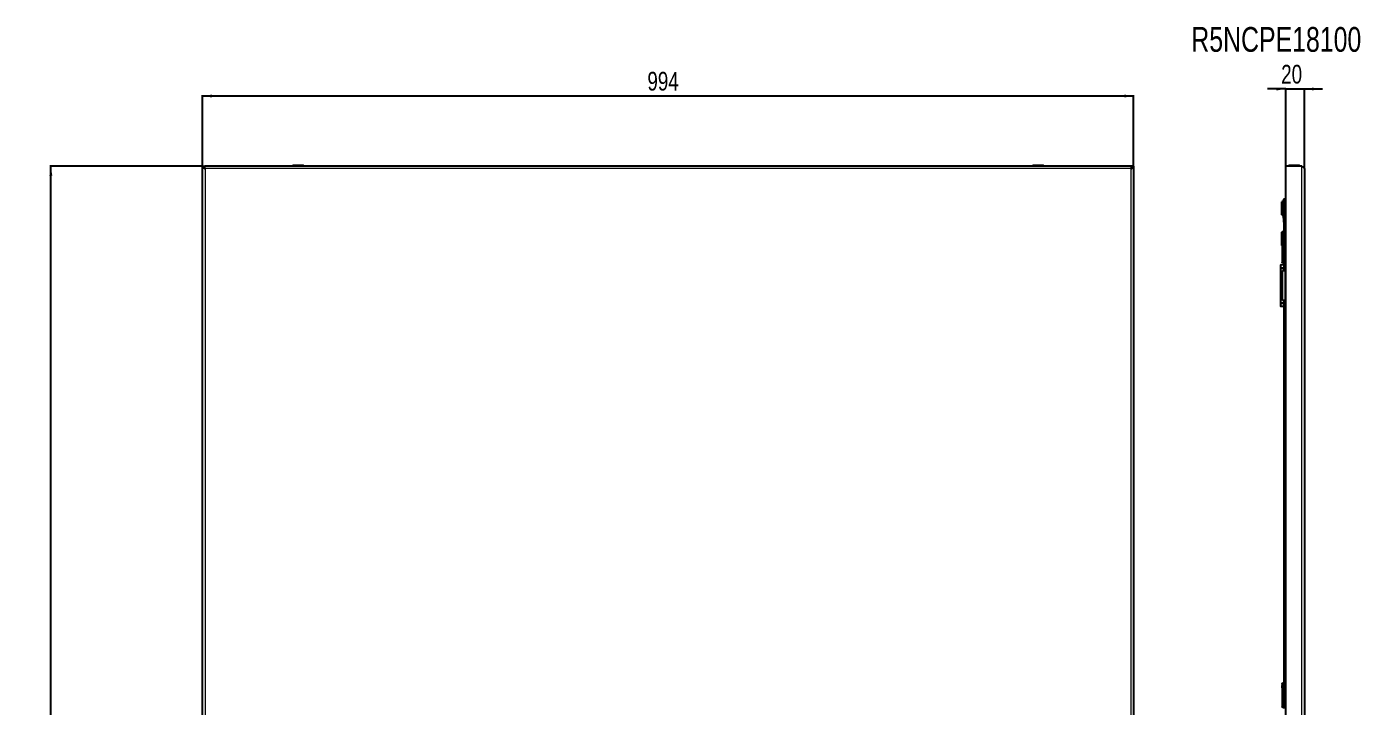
# Model space of a CAD drawing. Header units: millimetres. Extents: x -847 to 1903, y -1011 to 1043.
# Drawn here: x -847 to 577, y 316 to 1043 of the extents above; entities that cross this region are included whole.
import ezdxf

# ---------------------------------------------------------------- set-up
doc = ezdxf.new("R2010")
doc.units = ezdxf.units.MM
doc.layers.add('FORMAT', color=7, linetype='Continuous')
doc.styles.add('SLDTEXTSTYLE0', font='TXT', dxfattribs={"width": 0.75})
doc.dimstyles.new('SLDDIMSTYLE0', dxfattribs={"dimtxt": 20, "dimasz": 10, "dimexe": 0, "dimexo": 0.0625, "dimgap": 5, "dimtad": 2, "dimdec": 1, "dimrnd": 1e-09, "dimzin": 12, "dimdsep": 46, "dimtxsty": 'SLDTEXTSTYLE0', "dimsah": 1, "dimcen": 0.09, "dimadec": 0, "dimazin": 3, "dimtfac": 1, "dimtofl": 0, "dimtmove": 0, "dimatfit": 3, "dimfxl": 0, "dimfrac": 2, "dimtolj": 1, "dimtzin": 12, "dimarcsym": 0})
doc.dimstyles.new('SLDDIMSTYLE1', dxfattribs={"dimtxt": 20, "dimasz": 10, "dimexe": 0, "dimexo": 0.0625, "dimgap": 5, "dimtad": 2, "dimdec": 1, "dimrnd": 1e-09, "dimzin": 12, "dimdsep": 46, "dimtxsty": 'SLDTEXTSTYLE0', "dimsah": 1, "dimcen": 0.09, "dimadec": 0, "dimazin": 3, "dimtfac": 1, "dimtmove": 0, "dimatfit": 0, "dimfxl": 0, "dimfrac": 2, "dimtolj": 1, "dimtzin": 12, "dimarcsym": 0})

# ---------------------------------------------------------------- blocks, each defined once
blk = doc.blocks.new('_D')
at = {"layer": 'FORMAT'}
for p, q in [((-659, 894.1), (-659, 970.1)), ((-659, 969.1), (335, 969.1)), ((335, 894.1), (335, 970.1))]:
    blk.add_line(p, q, dxfattribs=at)
for points in [[(-659, 969.1), (-649, 967.5), (-649, 970.6)], [(335, 969.1), (325, 970.6), (325, 967.5)]]:
    blk.add_solid(points, dxfattribs=at)
at = {"layer": 'FORMAT', "insert": (-184.1, 994.9), "char_height": 20, "attachment_point": 1, "style": 'SLDTEXTSTYLE0'}
blk.add_mtext('994', dxfattribs=at)
blk = doc.blocks.new('_D_1')
at = {"layer": 'FORMAT'}
for p, q in [((-659, 894.1), (-822, 894.1)), ((-821, -860.9), (-821, 894.1)), ((-659, -860.9), (-822, -860.9))]:
    blk.add_line(p, q, dxfattribs=at)
for points in [[(-821, 894.1), (-822.5, 884.1), (-819.4, 884.1)], [(-821, -860.9), (-819.4, -850.9), (-822.5, -850.9)]]:
    blk.add_solid(points, dxfattribs=at)
at = {"layer": 'FORMAT', "insert": (-846.8, 60.4), "char_height": 20, "attachment_point": 1, "rotation": 90, "style": 'SLDTEXTSTYLE0'}
blk.add_mtext('1755', dxfattribs=at)
blk = doc.blocks.new('_D_3')
at = {"layer": 'FORMAT'}
for p, q in [((497.3, 976.6), (478, 976.6)), ((497.3, 894.1), (497.3, 977.6)), ((497.3, 976.6), (517.3, 976.6)), ((517.3, 891.5), (517.3, 977.6)), ((517.3, 976.6), (536.5, 976.6))]:
    blk.add_line(p, q, dxfattribs=at)
for points in [[(497.3, 976.6), (487.3, 978.1), (487.3, 975)], [(517.3, 976.6), (527.3, 975), (527.3, 978.1)]]:
    blk.add_solid(points, dxfattribs=at)
at = {"layer": 'FORMAT', "insert": (492.5, 1002.4), "char_height": 20, "attachment_point": 1, "style": 'SLDTEXTSTYLE0'}
blk.add_mtext('20', dxfattribs=at)

msp = doc.modelspace()

# ---------------------------------------------------------------- linework, layer by layer
at = {"color": 7, "linetype": 'Continuous', "lineweight": 25}
for p, q in [((-658.97, 894.07), (-656.97, 894.07)), ((-658.97, -860.93), (-658.97, 894.07)), ((-656.67, 892.35), (-656.67, 894.07)), ((332.73, 894.07), (-656.67, 894.07)), ((-562.72, 894.82), (-562.72, 894.07)), ((-562.47, 895.07), (-551.47, 895.07)), ((-551.22, 894.07), (-551.22, 894.82)), ((227.28, 894.82), (227.28, 894.07)), ((227.53, 895.07), (230.02, 895.07)), ((230.02, 895.07), (238.53, 895.07)), ((238.78, 894.07), (238.78, 894.82)), ((332.73, 894.07), (332.73, 892.37)), ((335.03, 894.07), (333.03, 894.07)), ((335.03, -860.93), (335.03, 894.07)), ((497.27, -860.93), (497.27, 894.07)), ((514.67, 894.07), (497.27, 894.07)), ((500.52, 894.82), (500.52, 894.07)), ((500.77, 895.07), (501.67, 895.07)), ((501.67, 895.07), (511.77, 895.07)), ((512.02, 894.07), (512.02, 894.82)), ((517.27, 891.47), (517.27, 94.07)), ((493.77, 856.57), (493.27, 856.07)), ((493.27, 849.07), (493.27, 856.07)), ((495.27, 856.57), (493.77, 856.57)), ((493.77, 856.57), (493.77, 849.07)), ((495.07, 854.42), (495.27, 854.42)), ((495.07, 852.43), (495.07, 854.42)), ((495.27, 834.37), (495.27, 858.77)), ((495.57, 859.07), (497.27, 859.07)), ((493.27, 842.07), (493.27, 849.07)), ((493.27, 842.07), (493.77, 841.57)), ((493.77, 849.07), (493.77, 841.57)), ((493.77, 841.57), (495.07, 841.57)), ((495.05, 848.01), (495.07, 848.01)), ((495.27, 844.79), (495.05, 844.79)), ((495.07, 852.43), (495.27, 852.43)), ((495.07, 850.46), (495.07, 852.43)), ((495.07, 850.46), (495.27, 850.46)), ((495.07, 849.42), (495.27, 849.42)), ((495.07, 848.37), (495.07, 849.42)), ((495.07, 848.37), (495.27, 848.37)), ((495.07, 846.98), (495.07, 848.37)), ((495.07, 846.98), (495.27, 846.98)), ((495.07, 846.5), (495.07, 846.98)), ((495.07, 846.5), (495.27, 846.5)), ((495.07, 845.7), (495.07, 846.5)), ((495.07, 845.7), (495.27, 845.7)), ((495.07, 844.92), (495.07, 845.7)), ((495.07, 841.47), (495.27, 841.47)), ((495.07, 841.13), (495.07, 841.47)), ((495.07, 841.13), (495.27, 841.13)), ((495.07, 840.46), (495.07, 841.13)), ((495.07, 840.46), (495.27, 840.46)), ((495.07, 839.43), (495.27, 839.43)), ((495.07, 839.32), (495.07, 839.43)), ((495.07, 839.32), (495.27, 839.32)), ((495.07, 839.07), (495.07, 839.32)), ((495.07, 838.72), (495.07, 839.07)), ((495.07, 839.07), (495.27, 839.07)), ((495.07, 838.72), (495.27, 838.72)), ((495.27, 834.07), (495.27, 817.07)), ((495.27, 834.07), (495.57, 834.07)), ((496.22, 834.07), (495.57, 834.07)), ((496.22, 834.07), (497.27, 834.07)), ((493.77, 824.07), (493.27, 823.57)), ((493.27, 809.57), (493.27, 823.57)), ((493.67, 816.57), (493.67, 791.57)), ((495.27, 824.07), (493.77, 824.07)), ((493.77, 824.07), (493.77, 816.89)), ((497.16, 817.07), (495.67, 817.07)), ((493.27, 809.57), (493.67, 809.17)), ((491.72, 788.07), (491.72, 786.07)), ((495.27, 788.57), (492.22, 788.57)), ((492.22, 785.57), (495.27, 785.57)), ((492.22, 785.57), (492.22, 785.27)), ((492.22, 747.87), (492.22, 785.27)), ((492.22, 785.27), (495.22, 785.27)), ((494.72, 785.57), (494.72, 785.27)), ((495.22, 785.27), (495.27, 785.27)), ((495.27, 791.07), (495.27, 782.57)), ((495.67, 791.07), (497.27, 791.07)), ((493.77, 750.57), (493.77, 782.57)), ((493.77, 782.57), (496.77, 782.57)), ((497.27, 782.57), (496.77, 782.57)), ((491.72, 747.07), (491.72, 745.07)), ((495.22, 747.87), (492.22, 747.87)), ((492.22, 747.87), (492.22, 747.57)), ((495.27, 747.57), (492.22, 747.57)), ((492.22, 744.57), (495.27, 744.57)), ((496.77, 750.57), (493.77, 750.57)), ((494.72, 747.87), (494.72, 747.57)), ((495.27, 747.87), (495.22, 747.87)), ((495.27, 750.57), (495.27, 342.07)), ((496.77, 750.57), (497.27, 750.57)), ((497.27, 342.07), (495.67, 342.07)), ((493.67, 341.57), (493.67, 316.57)), ((495.67, 316.07), (497.27, 316.07))]:
    msp.add_line(p, q, dxfattribs=at)
at = {"color": 8, "linetype": 'Continuous', "lineweight": 18}
for p, q in [((-656.37, 891.47), (-656.37, 93.91)), ((332.43, 891.47), (-656.37, 891.47)), ((-551.22, 894.82), (-562.72, 894.82)), ((229.88, 894.82), (227.28, 894.82)), ((238.78, 894.82), (229.88, 894.82)), ((332.43, -858.33), (332.43, 891.47)), ((501.46, 894.82), (500.52, 894.82)), ((512.02, 894.82), (501.46, 894.82)), ((514.67, -860.93), (514.67, 894.07)), ((495.27, 858.77), (495.57, 858.77)), ((495.57, 859.07), (495.57, 858.77)), ((497.27, 858.77), (495.57, 858.77)), ((495.57, 858.77), (495.57, 834.37)), ((495.07, 843.2), (495.27, 843.2)), ((495.57, 834.37), (495.27, 834.37)), ((495.57, 834.37), (495.57, 834.07)), ((495.57, 834.37), (497.27, 834.37)), ((495.67, 791.57), (495.67, 816.57)), ((495.67, 816.57), (497.27, 816.57)), ((495.22, 785.27), (495.22, 785.57)), ((495.22, 782.57), (495.22, 785.27)), ((497.27, 791.57), (495.67, 791.57)), ((496.77, 750.57), (496.77, 782.57)), ((495.22, 747.87), (495.22, 750.57)), ((495.22, 747.57), (495.22, 747.87)), ((495.67, 316.57), (495.67, 341.57)), ((495.67, 341.57), (497.27, 341.57)), ((497.27, 316.57), (495.67, 316.57))]:
    msp.add_line(p, q, dxfattribs=at)
at = {"color": 7, "linetype": 'Continuous', "lineweight": 25}
for centre, radius, start, end in [((-562.47, 894.82), 0.25, 90, 180), ((-551.47, 894.82), 0.25, 0, 90), ((227.53, 894.82), 0.25, 90, 180), ((238.53, 894.82), 0.25, 0, 90), ((500.77, 894.82), 0.25, 90, 180), ((511.77, 894.82), 0.25, 0, 90), ((495.57, 858.77), 0.3, 90, 180), ((495.57, 834.37), 0.3, 180, 270), ((492.22, 788.07), 0.5, 90, 180), ((492.22, 786.07), 0.5, 180, 270), ((492.22, 747.07), 0.5, 90, 180), ((492.22, 745.07), 0.5, 180, 270)]:
    msp.add_arc(centre, radius, start, end, dxfattribs=at)
for points, knots in [([(-658.97, 894.07), (-658.97, 893.96), (-658.95, 893.85), (-658.89, 893.64), (-658.84, 893.53), (-658.71, 893.31), (-658.63, 893.2), (-658.44, 892.99), (-658.33, 892.88), (-658.09, 892.66), (-657.96, 892.55), (-657.67, 892.34), (-657.52, 892.23), (-657.05, 891.9), (-656.72, 891.69), (-656.37, 891.47)], [0, 0, 0, 0, 0.125, 0.125, 0.25, 0.25, 0.375, 0.375, 0.5, 0.5, 0.625, 0.625, 0.75, 0.75, 1, 1, 1, 1]), ([(-656.97, 894.07), (-656.97, 893.64), (-656.91, 893.21), (-656.69, 892.34), (-656.53, 891.91), (-656.37, 891.47)], [0, 0, 0, 0, 0.5, 0.5, 1, 1, 1, 1]), ([(-656.37, 891.47), (-656.4, 891.81), (-656.42, 892.15), (-656.47, 892.78), (-656.5, 893.07), (-656.55, 893.55), (-656.57, 893.74), (-656.62, 894), (-656.65, 894.07), (-656.67, 894.07)], [0, 0, 0, 0, 0.25, 0.25, 0.5, 0.5, 0.75, 0.75, 1, 1, 1, 1]), ([(332.43, 891.47), (332.6, 891.58), (332.77, 891.69), (333.1, 891.91), (333.27, 892.01), (333.58, 892.23), (333.73, 892.34), (334.01, 892.56), (334.15, 892.66), (334.39, 892.88), (334.5, 892.99), (334.68, 893.21), (334.77, 893.31), (334.96, 893.64), (335.03, 893.85), (335.03, 894.07)], [0, 0, 0, 0, 0.125, 0.125, 0.25, 0.25, 0.375, 0.375, 0.5, 0.5, 0.625, 0.625, 0.75, 0.75, 1, 1, 1, 1]), ([(332.73, 894.07), (332.7, 894.07), (332.68, 894), (332.63, 893.74), (332.6, 893.55), (332.55, 893.07), (332.53, 892.78), (332.48, 892.15), (332.45, 891.81), (332.43, 891.47)], [0, 0, 0, 0, 0.25, 0.25, 0.5, 0.5, 0.75, 0.75, 1, 1, 1, 1]), ([(332.43, 891.47), (332.59, 891.91), (332.74, 892.34), (332.96, 893.2), (333.03, 893.64), (333.03, 894.07)], [0, 0, 0, 0, 0.5, 0.5, 1, 1, 1, 1]), ([(514.67, 894.07), (514.84, 893.96), (515.01, 893.85), (515.35, 893.64), (515.51, 893.53), (515.83, 893.31), (515.98, 893.2), (516.26, 892.99), (516.39, 892.88), (516.63, 892.66), (516.74, 892.55), (516.93, 892.34), (517.01, 892.23), (517.21, 891.9), (517.27, 891.69), (517.27, 891.47)], [0, 0, 0, 0, 0.125, 0.125, 0.25, 0.25, 0.375, 0.375, 0.5, 0.5, 0.625, 0.625, 0.75, 0.75, 1, 1, 1, 1]), ([(495.07, 849.6), (495.07, 849.64), (495.07, 849.92), (495.07, 850.21), (495.07, 850.46)], [0, 0, 0, 0, 0.13949841, 1, 1, 1, 1]), ([(495.07, 843.2), (495.07, 843.53), (495.07, 844.13), (495.07, 844.7), (495.07, 844.73), (495.07, 844.74)], [0, 0, 0, 0, 0.41567843, 0.77627748, 1, 1, 1, 1]), ([(495.07, 841.47), (495.07, 841.81), (495.07, 842.44), (495.07, 842.96), (495.07, 843.2)], [0, 0, 0, 0, 0.5367999, 1, 1, 1, 1]), ([(495.07, 839.43), (495.07, 839.57), (495.07, 839.84), (495.07, 840.27), (495.07, 840.46)], [0, 0, 0, 0, 0.5476433, 1, 1, 1, 1]), ([(493.37, 814.57), (493.37, 814.63), (493.37, 814.71), (493.37, 814.8), (493.37, 814.89), (493.37, 815.02), (493.37, 815.05), (493.37, 815.07)], [0, 0, 0, 0, 0.1246927, 0.1871822, 0.2497734, 0.5000394, 1, 1, 1, 1]), ([(493.37, 814.37), (493.37, 814.37), (493.37, 814.37), (493.37, 814.38), (493.37, 814.39), (493.37, 814.42), (493.37, 814.46), (493.37, 814.5), (493.37, 814.54), (493.37, 814.56), (493.37, 814.57)], [0, 0, 0, 0, 0.1288253, 0.1801694, 0.2433966, 0.3698599, 0.4998642, 0.7496495, 0.8434763, 1, 1, 1, 1]), ([(493.37, 812.86), (493.37, 812.93), (493.37, 813.09), (493.37, 813.31), (493.37, 813.49), (493.37, 813.66), (493.37, 813.76), (493.37, 813.77), (493.37, 813.78)], [0, 0, 0, 0, 0.12504855, 0.2498861, 0.37085579, 0.49981991, 0.74960864, 1, 1, 1, 1]), ([(493.37, 812.01), (493.37, 812.02), (493.37, 812.03), (493.37, 812.12), (493.37, 812.21), (493.37, 812.34), (493.37, 812.55), (493.37, 812.74), (493.37, 812.86)], [0, 0, 0, 0, 0.25007, 0.3791813, 0.5004993, 0.6241696, 0.7508424, 1, 1, 1, 1]), ([(493.37, 796.13), (493.37, 796.12), (493.37, 796.11), (493.37, 796.03), (493.37, 795.93), (493.37, 795.8), (493.37, 795.59), (493.37, 795.41), (493.37, 795.29)], [0, 0, 0, 0, 0.2500695, 0.3795588, 0.5004992, 0.6245563, 0.7508428, 1, 1, 1, 1]), ([(493.37, 795.29), (493.37, 795.25), (493.37, 795.17), (493.37, 795.01), (493.37, 794.83), (493.37, 794.65), (493.37, 794.49), (493.37, 794.38), (493.37, 794.37), (493.37, 794.37)], [0, 0, 0, 0, 0.06263661, 0.12527825, 0.25007232, 0.37484052, 0.49999408, 0.74969583, 1, 1, 1, 1]), ([(493.37, 793.78), (493.37, 793.78), (493.37, 793.77), (493.37, 793.76), (493.37, 793.75), (493.37, 793.73), (493.37, 793.67), (493.37, 793.61), (493.37, 793.57)], [0, 0, 0, 0, 0.1310705, 0.1824367, 0.2437962, 0.3713877, 0.5004416, 1, 1, 1, 1]), ([(493.37, 793.57), (493.37, 793.54), (493.37, 793.49), (493.37, 793.41), (493.37, 793.34), (493.37, 793.25), (493.37, 793.12), (493.37, 793.09), (493.37, 793.07)], [0, 0, 0, 0, 0.0626863, 0.1251726, 0.1876279, 0.2501847, 0.5003136, 1, 1, 1, 1]), ([(493.37, 339.57), (493.37, 339.63), (493.37, 339.71), (493.37, 339.8), (493.37, 339.89), (493.37, 340.02), (493.37, 340.05), (493.37, 340.07)], [0, 0, 0, 0, 0.12469266, 0.18718223, 0.24977336, 0.50003944, 1, 1, 1, 1]), ([(493.37, 339.37), (493.37, 339.37), (493.37, 339.37), (493.37, 339.38), (493.37, 339.39), (493.37, 339.42), (493.37, 339.46), (493.37, 339.5), (493.37, 339.54), (493.37, 339.56), (493.37, 339.57)], [0, 0, 0, 0, 0.1288253, 0.1801694, 0.2433966, 0.3698599, 0.4998642, 0.7496495, 0.8434763, 1, 1, 1, 1]), ([(493.37, 337.86), (493.37, 337.93), (493.37, 338.09), (493.37, 338.31), (493.37, 338.49), (493.37, 338.66), (493.37, 338.76), (493.37, 338.77), (493.37, 338.78)], [0, 0, 0, 0, 0.1250486, 0.2498861, 0.3708558, 0.4998199, 0.7496086, 1, 1, 1, 1]), ([(493.37, 337.01), (493.37, 337.02), (493.37, 337.03), (493.37, 337.12), (493.37, 337.21), (493.37, 337.34), (493.37, 337.55), (493.37, 337.74), (493.37, 337.86)], [0, 0, 0, 0, 0.25007, 0.3791813, 0.5004993, 0.6241696, 0.7508424, 1, 1, 1, 1]), ([(493.37, 321.13), (493.37, 321.12), (493.37, 321.11), (493.37, 321.03), (493.37, 320.93), (493.37, 320.8), (493.37, 320.59), (493.37, 320.41), (493.37, 320.29)], [0, 0, 0, 0, 0.2500695, 0.3795588, 0.5004992, 0.6245563, 0.7508428, 1, 1, 1, 1]), ([(493.37, 320.29), (493.37, 320.25), (493.37, 320.17), (493.37, 320.01), (493.37, 319.83), (493.37, 319.65), (493.37, 319.49), (493.37, 319.38), (493.37, 319.37), (493.37, 319.37)], [0, 0, 0, 0, 0.0626366, 0.1252782, 0.2500723, 0.3748405, 0.4999941, 0.7496958, 1, 1, 1, 1]), ([(493.37, 318.78), (493.37, 318.78), (493.37, 318.77), (493.37, 318.76), (493.37, 318.75), (493.37, 318.73), (493.37, 318.67), (493.37, 318.61), (493.37, 318.57)], [0, 0, 0, 0, 0.1310705, 0.1824367, 0.2437962, 0.3713877, 0.5004416, 1, 1, 1, 1]), ([(493.37, 318.57), (493.37, 318.54), (493.37, 318.49), (493.37, 318.41), (493.37, 318.34), (493.37, 318.25), (493.37, 318.12), (493.37, 318.09), (493.37, 318.07)], [0, 0, 0, 0, 0.0626863, 0.1251726, 0.1876279, 0.2501847, 0.5003136, 1, 1, 1, 1])]:
    msp.add_open_spline(points, degree=3, knots=knots, dxfattribs=at)
for points in [[(493.67, 816.57), (493.68, 816.64), (493.69, 816.77), (493.81, 816.93), (493.98, 817.05), (494.11, 817.06), (494.17, 817.07)], [(495.67, 817.07), (495.48, 817.07), (495.08, 817.07), (494.59, 817.07), (494.24, 817.07), (494.19, 817.07), (494.17, 817.07)], [(494.17, 791.07), (494.11, 791.08), (493.98, 791.09), (493.81, 791.21), (493.69, 791.37), (493.68, 791.51), (493.67, 791.57)], [(494.17, 791.07), (494.19, 791.07), (494.24, 791.07), (494.59, 791.07), (495.08, 791.07), (495.48, 791.07), (495.67, 791.07)], [(493.67, 341.57), (493.68, 341.64), (493.69, 341.77), (493.81, 341.93), (493.98, 342.05), (494.11, 342.06), (494.17, 342.07)], [(495.67, 342.07), (495.48, 342.07), (495.08, 342.07), (494.59, 342.07), (494.24, 342.07), (494.19, 342.07), (494.17, 342.07)], [(494.17, 316.07), (494.11, 316.08), (493.98, 316.09), (493.81, 316.21), (493.69, 316.37), (493.68, 316.51), (493.67, 316.57)], [(494.17, 316.07), (494.19, 316.07), (494.24, 316.07), (494.59, 316.07), (495.08, 316.07), (495.48, 316.07), (495.67, 316.07)]]:
    msp.add_open_spline(points, degree=3, dxfattribs=at)
at = {"color": 8, "linetype": 'Continuous', "lineweight": 18}
for points in [[(495.67, 816.57), (495.41, 816.57), (494.89, 816.57), (494.23, 816.57), (493.76, 816.57), (493.7, 816.57), (493.67, 816.57)], [(495.67, 817.07), (495.67, 817.06), (495.67, 817.05), (495.67, 816.93), (495.67, 816.77), (495.67, 816.64), (495.67, 816.57)], [(493.67, 791.57), (493.7, 791.57), (493.76, 791.57), (494.23, 791.57), (494.89, 791.57), (495.41, 791.57), (495.67, 791.57)], [(495.67, 791.57), (495.67, 791.51), (495.67, 791.37), (495.67, 791.21), (495.67, 791.09), (495.67, 791.08), (495.67, 791.07)], [(495.67, 342.07), (495.67, 342.06), (495.67, 342.05), (495.67, 341.93), (495.67, 341.77), (495.67, 341.64), (495.67, 341.57)], [(495.67, 341.57), (495.41, 341.57), (494.89, 341.57), (494.23, 341.57), (493.76, 341.57), (493.7, 341.57), (493.67, 341.57)], [(493.67, 316.57), (493.7, 316.57), (493.76, 316.57), (494.23, 316.57), (494.89, 316.57), (495.41, 316.57), (495.67, 316.57)], [(495.67, 316.57), (495.67, 316.51), (495.67, 316.37), (495.67, 316.21), (495.67, 316.09), (495.67, 316.08), (495.67, 316.07)]]:
    msp.add_open_spline(points, degree=3, dxfattribs=at)

# ---------------------------------------------------------------- texts
at = {"layer": 'FORMAT', "insert": (396.57, 1042.76), "char_height": 26.4583, "attachment_point": 1, "style": 'SLDTEXTSTYLE0'}
msp.add_mtext('R5NCPE18100', dxfattribs=at)

# ---------------------------------------------------------------- dimensions: what is measured, and where the dimension line sits
at = {"layer": 'FORMAT'}
for base, p1, p2, dimstyle, picture, middle in [((517.27, 976.57), (497.27, 894.07), (517.27, 891.47), 'SLDDIMSTYLE1', '_D_3', (507.27, 976.57)), ((335.03, 969.07), (-658.97, 894.07), (335.03, 894.07), 'SLDDIMSTYLE0', '_D', (-161.97, 969.07))]:
    dim = msp.add_linear_dim(base=base, p1=p1, p2=p2, dimstyle=dimstyle, dxfattribs=at)
    dim.commit()
    dim.dimension.update_dxf_attribs({"geometry": picture, "text_midpoint": middle, "dimtype": 160})
dim = msp.add_linear_dim(base=(-820.98, 894.07), p1=(-658.97, -860.93), p2=(-658.97, 894.07), angle=90, dimstyle='SLDDIMSTYLE0', dxfattribs=at)
dim.commit()
dim.dimension.update_dxf_attribs({"geometry": '_D_1', "text_midpoint": (-820.98, 89.91), "dimtype": 160})

doc.saveas('drawing.dxf')
